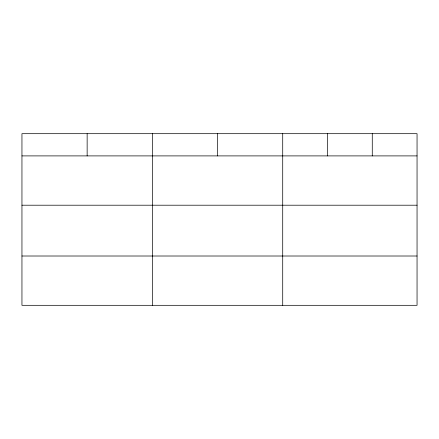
<?xml version="1.0" encoding="UTF-8"?>
<svg xmlns="http://www.w3.org/2000/svg" width="439" height="439" viewBox="0 0 439 439"><rect width="100%" height="100%" fill="white"/><g stroke="black" fill="none" stroke-linecap="round" stroke-linejoin="round"><path stroke-width="0.66" d="M417.05 205.205L417.05 133.686L21.95 133.686L21.95 305.314L417.05 305.314L417.05 205.205L21.95 205.205M21.95 155.9L417.05 155.9M21.95 256.008L417.05 256.008M372.272 133.686L372.272 155.9M327.494 133.686L327.494 155.9M282.716 133.686L282.716 305.314M217.524 133.686L217.524 155.9M152.333 133.686L152.333 305.314M87.141 133.686L87.141 155.9"/></g></svg>
